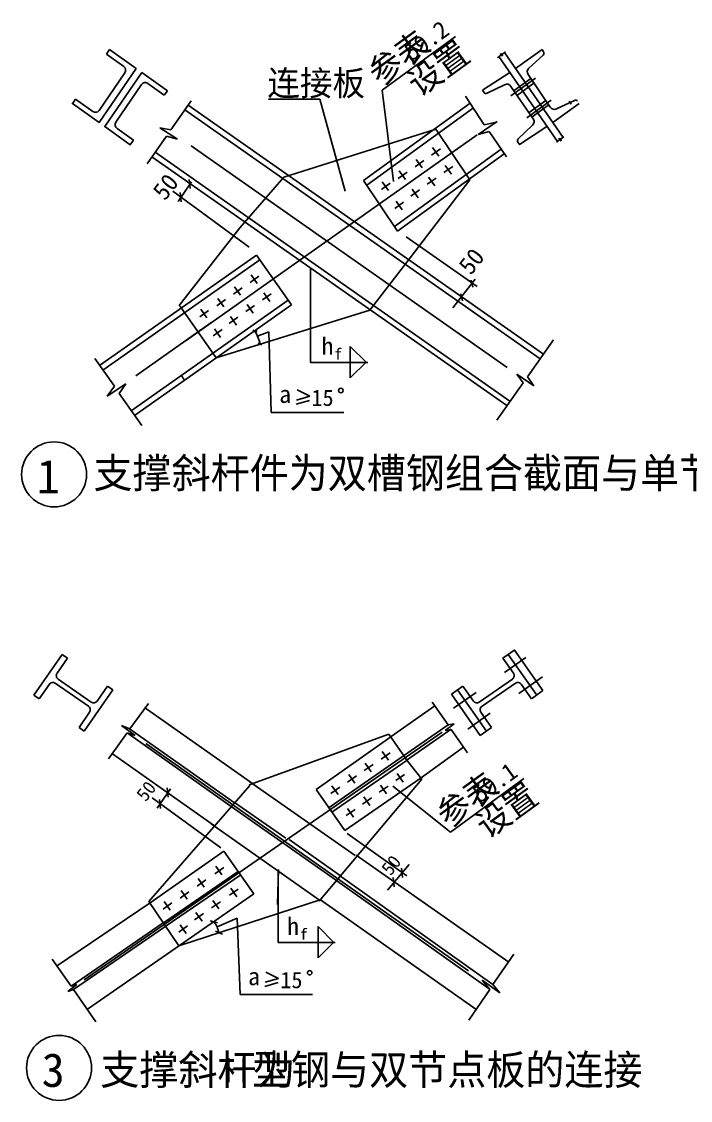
# Model space of a CAD drawing. Header units: metres. Extents: x 2369 to 8934, y 5447 to 9759.
# Drawn here: x 2369 to 5041, y 5447 to 9759 of the extents above; entities that cross this region are included whole.
import ezdxf

# ---------------------------------------------------------------- set-up
doc = ezdxf.new("R2010")
doc.units = ezdxf.units.M
for name, color, linetype in [('BOR', 3, 'Continuous'), ('CENTER', 7, 'Continuous'), ('FRAMING', 2, 'Continuous'), ('HIDDEN', 3, 'Continuous'), ('Z', 4, 'Continuous')]:
    doc.layers.add(name, color=color, linetype=linetype)

msp = doc.modelspace()

# ---------------------------------------------------------------- linework, layer by layer
for p, q in [((3809.9, 9484.68), (4103.2, 9699.31)), ((4270.64, 9614.48), (4284.14, 9624.77)), ((4284.14, 9624.77), (4282.36, 9631.82)), ((4282.36, 9631.82), (4290.09, 9620.51)), ((4288.29, 9627.9), (4302.47, 9637.73)), ((4290.09, 9620.51), (4288.29, 9627.9)), ((2951.53, 9482.73), (2938.94, 9464.74)), ((3355.66, 9448.45), (3561.26, 9448.45)), ((3561.26, 9448.45), (3661.94, 9081.31)), ((3809.9, 9484.68), (3854.5, 9119.14)), ((4142.05, 9460.78), (4216.9, 9346.39)), ((3046.99, 9442.1), (2965.01, 9326.17)), ((4269.52, 9359.7), (4192.6, 9307.82)), ((4216.9, 9346.39), (4265.54, 9356.92)), ((2921.77, 9334.59), (2992.47, 9289.11)), ((2965.01, 9326.17), (2921.77, 9334.59)), ((4192.6, 9307.82), (4236.66, 9319.22)), ((4236.66, 9319.22), (4306.86, 9217.72)), ((2947.64, 9300.98), (2871.22, 9190.16)), ((2992.47, 9289.11), (2947.64, 9300.98)), ((4506.63, 9276.81), (4518.43, 9285.66)), ((4518.43, 9285.66), (4516.64, 9292.71)), ((4516.64, 9292.71), (4524.38, 9281.41)), ((4522.57, 9288.8), (4535.58, 9297.71)), ((4524.38, 9281.41), (4522.57, 9288.8)), ((2994.03, 9039.9), (3047.44, 9117.9)), ((3278.51, 8857.93), (2973.48, 9080.95)), ((3905.05, 8899.13), (4189.34, 8699.87)), ((3523.84, 8396.53), (3523.84, 8773.9)), ((4091.75, 8615.08), (4180.85, 8729.55)), ((3311.39, 8501.65), (3357.57, 8518.43)), ((3357.57, 8518.43), (3366.86, 8196.88)), ((4494.45, 8487.19), (4390.05, 8339.6)), ((2661.13, 8412.24), (2740.21, 8301.87)), ((3523.84, 8396.53), (3752.51, 8396.53)), ((4415.99, 8302.93), (4347.83, 8349.76)), ((4347.83, 8349.76), (4373.55, 8315.14)), ((4390.05, 8339.6), (4415.99, 8302.93)), ((2711.36, 8261.92), (2785, 8310.63)), ((2740.21, 8301.87), (2711.36, 8261.92)), ((2785, 8310.63), (2758.99, 8272.48)), ((3469.72, 8287.28), (3520.47, 8261.92)), ((4373.55, 8315.14), (4267.66, 8165.27)), ((2758.99, 8272.48), (2848.96, 8144)), ((3519.06, 8245.02), (3465.49, 8229.53)), ((3520.47, 8261.92), (3466.9, 8246.43)), ((3366.86, 8196.88), (3656.13, 8196.88)), ((2875.83, 7033.28), (2800.99, 6932.19)), ((4009.34, 7039.32), (4073.69, 6948.38)), ((2767.62, 6945.14), (2822.76, 6905.17)), ((2800.99, 6932.19), (2767.62, 6945.14)), ((4097.64, 6951.74), (4061.32, 6926.25)), ((4073.69, 6948.38), (4097.64, 6951.74)), ((2790.25, 6915.84), (2716.4, 6812.36)), ((2822.76, 6905.17), (2790.25, 6915.84)), ((4061.32, 6926.25), (4085.87, 6930.28)), ((4085.87, 6930.28), (4150.51, 6835.84)), ((4082.96, 6519.63), (4376.26, 6734.26)), ((2911.24, 6615.03), (2964.65, 6693.03)), ((4082.96, 6519.63), (3852.19, 6702.99)), ((3165.1, 6456.04), (2890.7, 6656.09)), ((3670.45, 6513.51), (3908.74, 6345.2)), ((3830.68, 6287.73), (3916.96, 6390.36)), ((3393.55, 6078.6), (3393.55, 6368.72)), ((3150.69, 6140.95), (3230.2, 6175.18)), ((3230.2, 6175.18), (3242.43, 5869.88)), ((3553.64, 6078.72), (3553.64, 6141.95)), ((3553.64, 6141.95), (3616.67, 6078.72)), ((3553.64, 6079.77), (3553.64, 6016.54)), ((3553.64, 6016.54), (3616.67, 6079.77)), ((3393.55, 6078.6), (3622.22, 6078.6)), ((2490.92, 6011.93), (2566.74, 5903.9)), ((4335.93, 6031.92), (4251.97, 5910.32)), ((3345.28, 5960.28), (3396.03, 5934.93)), ((2590.28, 5910.12), (2554.05, 5881.86)), ((2566.74, 5903.9), (2590.28, 5910.12)), ((3394.62, 5918.03), (3341.05, 5902.53)), ((3396.03, 5934.93), (3342.46, 5919.44)), ((4208.89, 5927.38), (4240.06, 5891.11)), ((4279.63, 5877.81), (4208.89, 5927.38)), ((4251.97, 5910.32), (4279.63, 5877.81)), ((2554.05, 5881.86), (2576, 5890.1)), ((2576, 5890.1), (2666.16, 5761.44)), ((3242.43, 5869.88), (3531.69, 5869.88)), ((4240.06, 5891.11), (4155.78, 5767.44))]:
    msp.add_line(p, q)
for centre, radius, start, end in [((3170.35, 8438.62), 154.93, 11.52, 33.32), ((3143.84, 8419.1), 154.93, 208.69, 217.02), ((3026.48, 6082.4), 136.1, 14.83, 34.69)]:
    msp.add_arc(centre, radius, start, end)
at = {"layer": 'BOR'}
for centre in [(2498.92, 7949.35), (2518.63, 5577.06)]:
    msp.add_circle(centre, 129.85, dxfattribs=at)
at = {"layer": 'CENTER'}
for p, q in [((3026.46, 8484.31), (4189.44, 9306.81)), ((3046.45, 9261.82), (4308.5, 8377.01)), ((3523.84, 8773.9), (3523.84, 8773.73)), ((2825.97, 8343.24), (3125.47, 8554.38)), ((3682.34, 8460.39), (3745.37, 8397.16)), ((3682.34, 8397.16), (3682.34, 8460.39)), ((3682.34, 8398.21), (3682.34, 8334.98)), ((3682.34, 8334.98), (3745.37, 8398.21)), ((2618.79, 5928.79), (4049.64, 6918.41)), ((2866.11, 6874.1), (4155.26, 5965.63))]:
    msp.add_line(p, q, dxfattribs=at)
at = {"layer": 'FRAMING'}
for p, q in [((2720.93, 9646.86), (2708.33, 9628.87)), ((2708.33, 9628.87), (2777.43, 9579.31)), ((2720.93, 9646.86), (2826.88, 9571.49)), ((4276.46, 9618.83), (4509.85, 9279.18)), ((4298.78, 9635.1), (4532.36, 9295.19)), ((4448.44, 9646.86), (4342.49, 9571.49)), ((4395.65, 9572.79), (4452.97, 9625.23)), ((4448.44, 9646.86), (4454.41, 9638.34)), ((2826.88, 9571.49), (2678.42, 9355.44)), ((2781.85, 9554.24), (2679.22, 9403.66)), ((2849.5, 9555.65), (2701.04, 9339.6)), ((2951.53, 9482.73), (2849.5, 9555.65)), ((4210.79, 9484.31), (4319.45, 9555.73)), ((4324.11, 9461.73), (4421.83, 9532.57)), ((4336.92, 9483.59), (4403.02, 9531.51)), ((4392.62, 9546.77), (4481.29, 9416.66)), ((2848.7, 9507.43), (2746.08, 9356.85)), ((2938.94, 9464.74), (2873.77, 9511.85)), ((4298.96, 9506.66), (4229.32, 9472.25)), ((4324.31, 9500.05), (4413.42, 9370.24)), ((4349.79, 9464.7), (4415.89, 9512.62)), ((2585.06, 9448.8), (2571.5, 9429.43)), ((2585.06, 9448.8), (2654.15, 9399.24)), ((4210.79, 9484.31), (4216.57, 9475.66)), ((4387.79, 9374.45), (4485.51, 9445.29)), ((4397.22, 9395.11), (4463.32, 9443.03)), ((4506.37, 9409.85), (4577.77, 9443.64)), ((2572.47, 9430.81), (2678.42, 9355.44)), ((3021.21, 9406.62), (4440.85, 8410.64)), ((3034.11, 9425.05), (4453.75, 8429.07)), ((3735.36, 9123.77), (4161.81, 9432.56)), ((3748.27, 9105.34), (4174.72, 9414.13)), ((4409.13, 9377.63), (4475.23, 9425.55)), ((4596.91, 9430.81), (4490.95, 9355.44)), ((4557.37, 9440.34), (4565.01, 9429.43)), ((2656.3, 9370.93), (2655.33, 9369.54)), ((2678.42, 9355.44), (2677.45, 9354.06)), ((2701.04, 9339.6), (2700.07, 9338.22)), ((2803.07, 9266.68), (2701.04, 9339.6)), ((2723.16, 9324.12), (2722.19, 9322.73)), ((2815.66, 9284.67), (2750.5, 9331.78)), ((3416.66, 9136.93), (4023.64, 9328.79)), ((4410.68, 9344.4), (4353.3, 9290.11)), ((4358.32, 9267.62), (4466.98, 9339.04)), ((4468.33, 9339.6), (4469.3, 9338.22)), ((4490.95, 9355.44), (4491.92, 9354.06)), ((2815.66, 9284.67), (2802.1, 9265.3)), ((4351.86, 9277.29), (4359.26, 9266.22)), ((2902.48, 9237.06), (4320.42, 8242.26)), ((3858.41, 8940.2), (4284.86, 9248.99)), ((3871.31, 8921.77), (4297.76, 9230.56)), ((4042.57, 9250.28), (4007.22, 9225.28)), ((4035.54, 9220.83), (4011.2, 9255.24)), ((2889.57, 9218.63), (4307.51, 8223.83)), ((3976.28, 9203.33), (3940.94, 9178.34)), ((3969.25, 9173.89), (3944.92, 9208.3)), ((3909.5, 9156.88), (3874.16, 9131.89)), ((3902.47, 9127.44), (3878.14, 9161.85)), ((4091.99, 9180.07), (4056.55, 9155.22)), ((4061.9, 9183.38), (4086.1, 9148.87)), ((3039.1, 9128.2), (3043.21, 9091.25)), ((3416.66, 9136.93), (3416.78, 9137.06)), ((3735.36, 9123.77), (3871.31, 8921.77)), ((3841.74, 9113.39), (3806.39, 9088.4)), ((3834.71, 9083.95), (3810.37, 9118.36)), ((4160.3, 9125.73), (3921.09, 8814.78)), ((4025.45, 9133.5), (3990, 9108.65)), ((3995.36, 9136.81), (4019.55, 9102.3)), ((3002.6, 9075.21), (3006.71, 9038.26)), ((3959.2, 9086.29), (3923.76, 9061.44)), ((3929.11, 9089.6), (3953.3, 9055.09)), ((3895.41, 9037.15), (3859.97, 9012.3)), ((3865.32, 9040.46), (3889.52, 9005.95)), ((2999.19, 8624.65), (3241.23, 8934.3)), ((3307.67, 8825.68), (2680.89, 8384.03)), ((3320.58, 8807.25), (2693.8, 8365.59)), ((3307.67, 8825.68), (3447.05, 8626.62)), ((3317.07, 8741.21), (3281.72, 8716.22)), ((3310.04, 8711.77), (3285.7, 8746.18)), ((4165.55, 8725.7), (4171.63, 8697.36)), ((3250.78, 8694.27), (3215.44, 8669.27)), ((3243.75, 8664.82), (3219.42, 8699.23)), ((3366.49, 8671.01), (3331.05, 8646.16)), ((3336.4, 8674.32), (3360.6, 8639.81)), ((4124.02, 8671.04), (4130.1, 8642.7)), ((3434.15, 8645.05), (2807.36, 8203.4)), ((3447.05, 8626.62), (2820.27, 8184.97)), ((2999.19, 8624.65), (3003.65, 8618.29)), ((3184, 8647.82), (3148.66, 8622.82)), ((3176.97, 8618.37), (3152.64, 8652.78)), ((3299.95, 8624.43), (3264.5, 8599.58)), ((3269.86, 8627.74), (3294.05, 8593.23)), ((3116.23, 8604.33), (3080.89, 8579.34)), ((3109.21, 8574.89), (3084.87, 8609.3)), ((3146.73, 8414.93), (3760.37, 8606)), ((3203.61, 8580.54), (3227.8, 8546.03)), ((3760.37, 8606), (3761.05, 8606.82)), ((3233.7, 8577.23), (3198.25, 8552.38)), ((3169.91, 8528.09), (3134.47, 8503.24)), ((3139.82, 8531.4), (3164.02, 8496.89)), ((3292.93, 8525.76), (3309.64, 8520.2)), ((3314.59, 8473.82), (3329.44, 8467.01)), ((4292.47, 7214.86), (4339.27, 7247.71)), ((4452.08, 7084.82), (4338.43, 7247.12)), ((2418.04, 7067), (2531.82, 7229.51)), ((2510.85, 7155.1), (2552.69, 7214.86)), ((2552.69, 7214.86), (2531.82, 7229.51)), ((4334.31, 7155.1), (4292.47, 7214.86)), ((4427.13, 7067), (4313.34, 7229.51)), ((2503.4, 7115.06), (2636.19, 7023.41)), ((2515.1, 7131.38), (2647.54, 7039.24)), ((4330.07, 7131.38), (4197.63, 7039.24)), ((4341.76, 7115.06), (4208.97, 7023.41)), ((2438.87, 7052.12), (2480.21, 7111.15)), ((2618.98, 6923.45), (2733.94, 7087.62)), ((2671.15, 7043.46), (2712.57, 7102.62)), ((2733.94, 7087.62), (2712.57, 7102.62)), ((4086.49, 7070.25), (4132.59, 7102.62)), ((4226.18, 6923.45), (4111.23, 7087.62)), ((4174.02, 7043.46), (4132.59, 7102.62)), ((4406.29, 7052.12), (4364.96, 7111.15)), ((4406.29, 7052.12), (4452.08, 7084.82)), ((2438.87, 7052.12), (2418.04, 7067)), ((4201.58, 6905.88), (4086.49, 7070.25)), ((2640.67, 6999.52), (2598.81, 6937.86)), ((3291.35, 6713.19), (2860.26, 7018.07)), ((3845.8, 6901.29), (4020.32, 7023.8)), ((4204.5, 6999.52), (4246.35, 6937.86)), ((2618.98, 6923.45), (2598.81, 6937.86)), ((3836.55, 6910.77), (3277.69, 6708.24)), ((3836.55, 6910.77), (3902.59, 6815.26)), ((4201.58, 6905.88), (4246.35, 6937.86)), ((3961.36, 6734.27), (4135.09, 6858.38)), ((3140.06, 6544.42), (2732.8, 6832.62)), ((3841.41, 6836.25), (3806.07, 6811.26)), ((3834.38, 6806.81), (3810.05, 6841.22)), ((3967.67, 6731.12), (3903.24, 6814.34)), ((3773.44, 6790.15), (3738.1, 6765.15)), ((3766.41, 6760.7), (3742.08, 6795.11)), ((3967.67, 6731.12), (3558.42, 6243.32)), ((3707.16, 6743.99), (3671.81, 6719)), ((3700.48, 6715.09), (3676.15, 6749.51)), ((3899.57, 6750.34), (3864.13, 6725.49)), ((3869.48, 6753.65), (3893.68, 6719.14)), ((2877.69, 6241.57), (3280.36, 6706.37)), ((2951.06, 6696.25), (2955.17, 6659.3)), ((3640.58, 6699.37), (3605.24, 6674.38)), ((3633.55, 6669.92), (3609.22, 6704.34)), ((3833.03, 6703.77), (3797.58, 6678.92)), ((3802.94, 6707.08), (3827.13, 6672.57)), ((2919.82, 6650.35), (2923.92, 6613.4)), ((3766.78, 6656.56), (3731.33, 6631.71)), ((3736.69, 6659.87), (3760.88, 6625.36)), ((3701.53, 6610.35), (3666.08, 6585.5)), ((3671.44, 6613.66), (3695.63, 6579.15)), ((4315.16, 5999.34), (3705.4, 6427.91)), ((3169.63, 6348.56), (3145.3, 6382.97)), ((3176.66, 6378), (3141.32, 6353.01)), ((3887.23, 6375.32), (3891.34, 6338.38)), ((3105.33, 6329.04), (3069.99, 6304.05)), ((3098.3, 6299.6), (3073.97, 6334.01)), ((3204.73, 6295.4), (3228.93, 6260.89)), ((3853.83, 6338.08), (3857.94, 6301.13)), ((3037.54, 6280.57), (3002.2, 6255.58)), ((3030.51, 6251.13), (3006.18, 6285.54)), ((3234.82, 6292.09), (3199.38, 6267.24)), ((2508.65, 5984.25), (2883.02, 6236.45)), ((2877.69, 6241.57), (2997.83, 6065.03)), ((2969.78, 6237.09), (2934.43, 6212.09)), ((2962.75, 6207.64), (2938.41, 6242.05)), ((2997.83, 6065.03), (3565.71, 6250.01)), ((3163.23, 6241.49), (3127.78, 6216.64)), ((3133.14, 6246.81), (3157.33, 6212.3)), ((4183.99, 5812.06), (3562.71, 6249.49)), ((3095.98, 6194.28), (3060.53, 6169.43)), ((3065.89, 6197.59), (3090.08, 6163.08)), ((3032.19, 6145.14), (2996.74, 6120.29)), ((3002.1, 6148.45), (3026.29, 6113.94)), ((3122.06, 6164.92), (3151.29, 6157.24)), ((3143.6, 6123.3), (3172.4, 6112.15)), ((2632.41, 5812), (3000.28, 6066.73)), ((3197.21, 5616.12), (3197.21, 5520.75)), ((3253.95, 5614.92), (3253.95, 5519.55)), ((3197.21, 5570.89), (3253.95, 5570.89))]:
    msp.add_line(p, q, dxfattribs=at)
for centre, radius, start, end in [((4446.22, 9632.6), 10, 312.45, 35), ((2767.1, 9564.57), 18, 325, 55), ((4409.15, 9558.04), 20, 132.45, 214.27), ((2863.45, 9497.11), 18, 55, 145), ((4307.82, 9488.73), 20, 34.47, 116.29), ((4224.89, 9481.21), 10, 213.74, 296.29), ((4582.04, 9434.6), 10, 35, 115.33), ((2664.48, 9413.98), 18, 235, 325), ((4497.82, 9427.93), 20, 214.27, 295.33), ((2760.82, 9346.52), 18, 145, 235), ((4396.93, 9358.92), 20, 313.42, 34.47), ((4360.18, 9282.84), 10, 133.42, 213.74), ((2493.76, 7101.05), 17, 55.45, 145), ((2524.78, 7145.35), 17, 145, 235.28), ((4320.39, 7145.35), 17, 304.72, 35), ((4351.4, 7101.05), 17, 35, 124.55), ((2657.22, 7053.21), 17, 235.28, 325), ((4187.94, 7053.21), 17, 215, 304.72), ((2626.6, 7009.07), 17, 325.83, 55.55), ((4218.56, 7009.07), 17, 124.45, 214.17)]:
    msp.add_arc(centre, radius, start, end, dxfattribs=at)
at = {"layer": 'HIDDEN'}
for p, q in [((4023.64, 9328.79), (4160.3, 9125.73)), ((3241.23, 8934.3), (3416.66, 9136.93)), ((3921.09, 8814.78), (3760.37, 8606)), ((3003.65, 8618.29), (3146.73, 8414.93)), ((3895.35, 6824.6), (4073.48, 6948.41)), ((3206.74, 6621.39), (2790.26, 6915.84)), ((3220.21, 6636.93), (2800.85, 6932.24)), ((3545.68, 6690.41), (3844.63, 6900.12)), ((3909.54, 6807.73), (4085.88, 6930.29)), ((3598.21, 6617.96), (3894.94, 6824.32)), ((3608.93, 6598.66), (3909.04, 6807.38)), ((3661.04, 6525.67), (3961.36, 6734.27)), ((3702.43, 6426.46), (3280.54, 6720.25)), ((3661.04, 6525.67), (3545.68, 6690.41)), ((3627.83, 6325.82), (3206.22, 6621.67)), ((3425.36, 6495.61), (3219.14, 6637.5)), ((3559.77, 6248.01), (3126.83, 6553.19)), ((3437.69, 6490.31), (3642.63, 6344.42)), ((2883.02, 6236.45), (3177.06, 6442.71)), ((3296.34, 6272.36), (3177.06, 6442.71)), ((2935.58, 6157.31), (3234.05, 6362.1)), ((2946.51, 6144.32), (3244.93, 6349.08)), ((3639.77, 6346.35), (4252.08, 5910.48)), ((4237.75, 5893.79), (3628.6, 6325.28)), ((3000.28, 6066.73), (3296.34, 6272.36)), ((2566.58, 5904.13), (2935.28, 6157.1)), ((2575.99, 5890.09), (2945.99, 6143.96))]:
    msp.add_line(p, q, dxfattribs=at)
at = {"layer": 'Z'}
for p, q in [((4298.13, 7157.39), (4383.45, 7217.26)), ((4355.27, 7074.1), (4449.98, 7140.41)), ((4094.96, 7014.81), (4184.91, 7077.94)), ((4151.32, 6931.34), (4241.23, 6994.28))]:
    msp.add_line(p, q, dxfattribs=at)
for points in [[(3523.66, 8663.68), (3523.66, 8772.61)], [(3391.99, 6230.11), (3396.04, 6369.53)]]:
    msp.add_lwpolyline(points, dxfattribs=at)
for centre in [(3644.53, 8284.46), (3520.09, 5957.47)]:
    msp.add_circle(centre, 8.92, dxfattribs=at)

# ---------------------------------------------------------------- texts
for s, p in [('参表', (3800.36, 9497.09)), ('设置', (3957.71, 9455.95)), ('参表', (4073.42, 6532.04)), ('设置', (4230.78, 6490.89))]:
    msp.add_text(s, height=100, rotation=35.94).set_placement(p)
for s, height, p in [('连接板', 100, (3351.2, 9462.98)), ('支撑斜杆件为双槽钢组合截面与单节点板的连接', 120, (2656.18, 7894.69)), ('支撑斜杆为', 120, (2683.57, 5510.01)), ('型钢与双节点板的连接', 120, (3289.71, 5510.01))]:
    msp.add_text(s, height=height).set_placement(p)
at = {"layer": 'FRAMING'}
for s, p in [('1', (2429.89, 7873.39)), ('3', (2449.59, 5501.11))]:
    msp.add_text(s, height=135, dxfattribs=at).set_placement(p)
at = {"layer": 'Z'}
for s, height, rotation, p in [('59.2', 70, 35.94, (3929.88, 9599.44)), ('50', 70, 52, (2942.1, 9039.96)), ('50', 70, 52, (4164.27, 8742.13)), ('59.1', 70, 35.94, (4202.94, 6634.38)), ('50', 54, 52, (2865.08, 6638.12)), ('50', 54, 52, (3844.05, 6342.02))]:
    msp.add_text(s, height=height, rotation=rotation, dxfattribs=at).set_placement(p)
for s, height, p in [('h', 70, (3567.05, 8427.1)), ('f', 45, (3618.38, 8407.7)), ('a', 70, (3398.58, 8234.83)), ('15', 65, (3527.33, 8222.82)), ('h', 70, (3429.68, 6108.52)), ('f', 45, (3481.01, 6089.11)), ('a', 70, (3274.14, 5907.83)), ('15', 65, (3402.89, 5895.83))]:
    msp.add_text(s, height=height, dxfattribs=at).set_placement(p)

doc.saveas('drawing.dxf')
